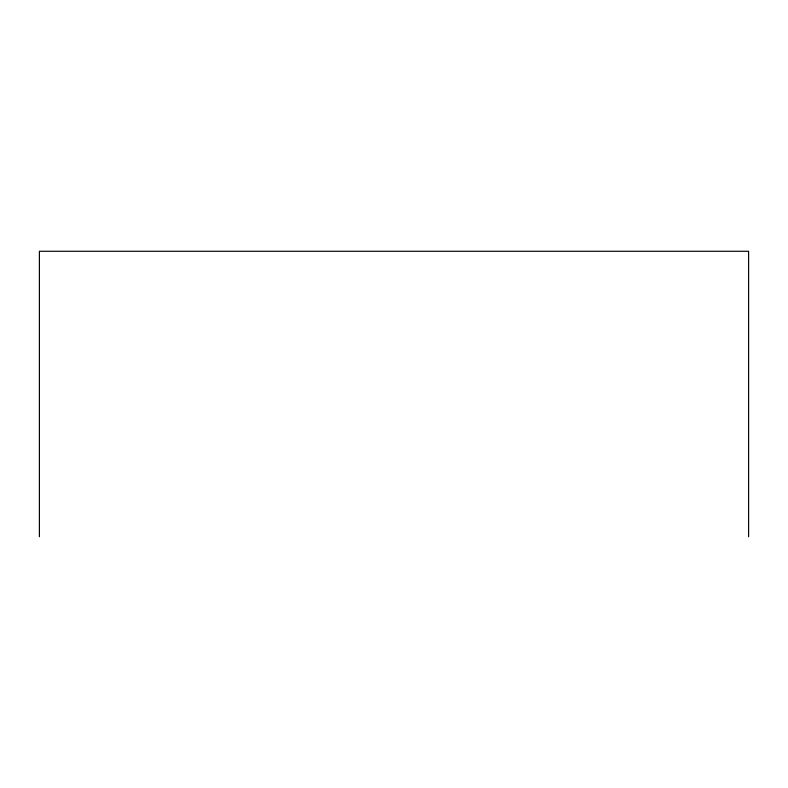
<?xml version="1.0" encoding="UTF-8"?>
<svg xmlns="http://www.w3.org/2000/svg" width="788" height="788" viewBox="0 0 788 788"><rect width="100%" height="100%" fill="white"/><g stroke="black" fill="none" stroke-linecap="round" stroke-linejoin="round"><path stroke-width="1.18" d="M748.6 536.726L748.6 251.273L39.4 251.273L39.4 536.726"/></g></svg>
